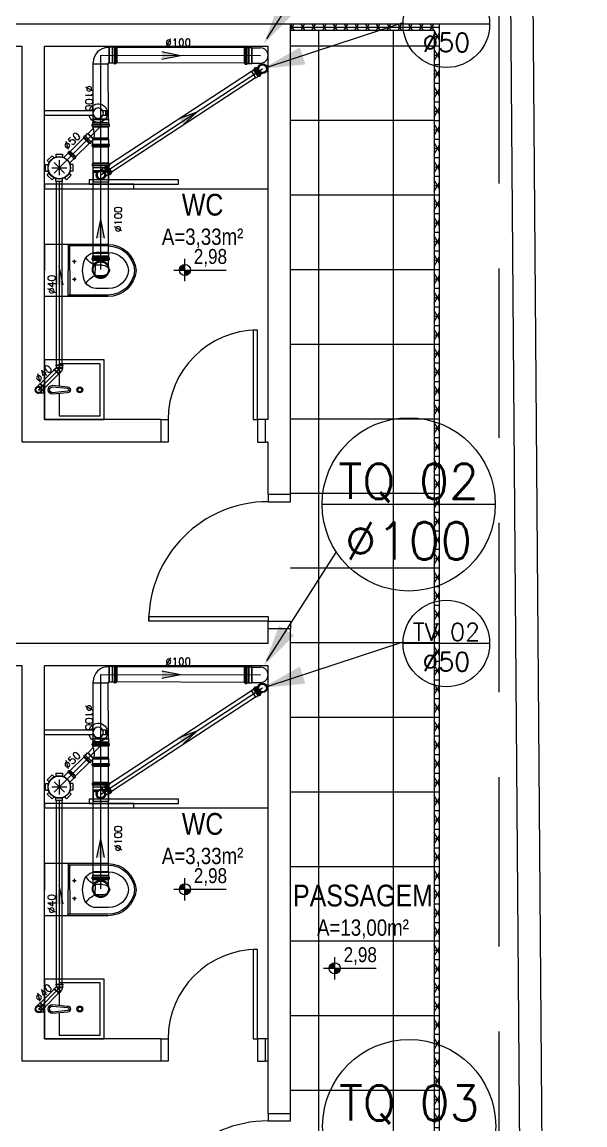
# Model space of a CAD drawing. Header units: millimetres. Extents: x 4156 to 4603, y 996 to 1078.
# Drawn here: x 4266.45 to 4270.6, y 1062.01 to 1070.14 of the extents above; entities that cross this region are included whole.
import ezdxf
from ezdxf.enums import TextEntityAlignment as Align

# ---------------------------------------------------------------- set-up
doc = ezdxf.new("R2010")
doc.units = ezdxf.units.MM
doc.header["$LTSCALE"] = 20
doc.linetypes.add('HIDDEN', pattern=[0.375, 0.25, -0.125])
for name, color, linetype in [('-HIDRO', 8, 'Continuous'), ('A-PEN-C', 4, 'Continuous'), ('E-txt-g', 3, 'Continuous'), ('Esgoto', 5, 'Continuous'), ('MOB', 251, 'Continuous'), ('Texto-Tubos', 7, 'Continuous'), ('TigreCad', 3, 'Continuous'), ('Tinterno', 9, 'Continuous')]:
    doc.layers.add(name, color=color, linetype=linetype)
doc.layers.add('E-Lay-9', color=9, linetype='Continuous', lineweight=9)
doc.layers.add('E-Txt-W', color=7, linetype='Continuous', lineweight=20)
doc.styles.add('F2', font='ARIALN.TTF')
doc.styles.add('REG60', font='romans.shx', dxfattribs={"width": 0.8, "height": 0.15})
doc.styles.add('REG80', font='romans.shx', dxfattribs={"width": 0.8, "height": 0.2})
doc.styles.add('ROMANS', font='romans__.ttf', dxfattribs={"height": 0.1})
doc.styles.add('TCTUBOS-TXT', font='txt.shx')

# ---------------------------------------------------------------- blocks, each defined once
blk = doc.blocks.new('vaso-s')
at = {"layer": 'E-Lay-9', "color": 8}
for p, q in [((0, 0.17), (0, 0)), ((0.4256, 0.175), (0.005, 0.175)), ((0.16, 0.17), (0.16, 0.17)), ((0.16, 0.17), (0.16, 0)), ((0.4256, 0.165), (0.165, 0.165)), ((0.17, 0), (0.17, 0.16)), ((0.4306, 0.12), (0.3459, 0.12)), ((0.2134, 0.06), (0.1891, 0.06)), ((0.2013, 0.0479), (0.2013, 0.0722)), ((0.3406, 0.035), (0.3406, 0)), ((0.3906, 0.035), (0.3406, 0.035)), ((0, -0.17), (0, 0)), ((0.16, -0.17), (0.16, 0)), ((0.17, 0), (0.17, -0.1601)), ((0.2134, -0.06), (0.1891, -0.06)), ((0.2013, -0.0479), (0.2013, -0.0722)), ((0.3406, -0.035), (0.3406, 0)), ((0.3906, -0.035), (0.3406, -0.035)), ((0.4306, -0.12), (0.3459, -0.12)), ((0.4256, -0.175), (0.005, -0.175)), ((0.16, -0.17), (0.16, -0.17)), ((0.4256, -0.165), (0.165, -0.165))]:
    blk.add_line(p, q, dxfattribs=at)
for centre in [(0.2013, 0.06), (0.2013, -0.06)]:
    blk.add_circle(centre, 0.005, dxfattribs=at)
for centre, radius, start, end in [((0.005, 0.17), 0.005, 90, 180), ((0.155, 0.17), 0.005, 0, 90), ((0.165, 0.17), 0.00495, 180, 270), ((0.165, 0.16), 0.00495, 0, 90), ((0.4256, -0.015), 0.19, 4.52806, 90), ((0.4256, -0.015), 0.18, 4.78019, 90), ((0.3459, 0.0375), 0.0825, 90, 163.03545), ((0.3754, 0.1358), 0.1066, 206.93947, 250.96472), ((0.4306, -0.015), 0.135, 6.37937, 90), ((0.518, -0.015), 0.2624, 163.03545, 176.7233), ((0.3906, -0.015), 0.05, 17.4576, 90), ((0.518, 0.015), 0.2624, 183.2767, 196.96455), ((0.3459, -0.0375), 0.0825, 196.96455, 270), ((0.3754, -0.1358), 0.1066, 109.03528, 153.06053), ((0.3906, 0.015), 0.05, 270, 342.5424), ((0.4256, 0.015), 0.19, 270, 355.47194), ((0.4256, 0.015), 0.18, 270, 355.21981), ((0.4306, 0.015), 0.135, 270, 353.62063), ((0.005, -0.17), 0.005, 180, 270), ((0.155, -0.17), 0.005, 270, 0), ((0.165, -0.17), 0.00495, 90, 180), ((0.165, -0.1601), 0.00495, 270, 0)]:
    blk.add_arc(centre, radius, start, end, dxfattribs=at)
blk = doc.blocks.new('Chuveiro')
at = {"layer": 'E-Lay-9', "color": 8}
for p, q in [((-0.0311, 0.0156), (-0.3604, 0.0156)), ((0.0509, 0.0156), (0.0311, 0.0156)), ((0.0509, 0.0156), (0.0509, -0.0156)), ((-0.0311, -0.0156), (-0.3604, -0.0156)), ((0.0509, -0.0156), (0.0311, -0.0156))]:
    blk.add_line(p, q, dxfattribs=at)
blk.add_circle((0, 0), 0.0348, dxfattribs=at)
for centre, radius, start, end in [((0, 0), 0.0624, 194.4775, 165.5225), ((0.0093, 0), 0.0444, 339.42663, 20.57337)]:
    blk.add_arc(centre, radius, start, end, dxfattribs=at)
blk = doc.blocks.new('CUBA QUADRADA-flat-4-flat-1')
at = {"layer": 'MOB'}
blk.add_lwpolyline([(0, -0.2), (0.4, -0.2), (0.4, 0.2), (0, 0.2)], close=True, dxfattribs=at)
blk.add_lwpolyline([(0.1, -0.0255), (0.1, -0.175), (0.375, -0.175), (0.375, 0.175), (0.1, 0.175), (0.1, 0.0255)], dxfattribs=at)
for points in [[(0.155, -0.02), (0.055, -0.03, -1), (0.055, 0.03), (0.155, 0.02, -1)], [(0.155, -0.01), (0.055, -0.02, -1), (0.055, 0.02), (0.155, 0.01, -1)]]:
    blk.add_lwpolyline(points, format="xyb", close=True, dxfattribs=at)
for radius in [0.02, 0.0125]:
    blk.add_circle((0.2375, 0), radius, dxfattribs=at)
blk = doc.blocks.new('TXT-AMB75')
at = {"layer": 'E-txt-g', "style": 'REG80', "width": 0.8, "flags": 8}
blk.add_attdef('TXT', text='', height=0.2, dxfattribs=at).set_placement((0.005, 0.296), align=Align.CENTER)
at = {"layer": 'E-Txt-W', "style": 'REG60', "width": 0.8, "flags": 8}
blk.add_attdef('TXT', text='', height=0.15, dxfattribs=at).set_placement((0.005, 0.027), align=Align.CENTER)
blk = doc.blocks.new('NV')
at = {"color": 4, "linetype": 'ByBlock', "ltscale": 0.5}
for p, q in [((-1.414, -0.142), (-1.414, 0.107)), ((-1.539, -0.018), (-0.953, -0.018))]:
    blk.add_line(p, q, dxfattribs=at)
at = {"color": 4, "ltscale": 2.5}
blk.add_circle((-1.414, -0.018), 0.0622, dxfattribs=at)
at = {"color": 4}
for points in [[(-1.414, -0.018), (-1.458, 0.026), (-1.476, -0.018), (-1.472, 0.006)], [(-1.414, -0.018), (-1.414, 0.045), (-1.458, 0.026), (-1.438, 0.04)], [(-1.414, -0.018), (-1.352, -0.018), (-1.37, -0.062), (-1.357, -0.041)], [(-1.414, -0.018), (-1.37, -0.062), (-1.414, -0.08), (-1.39, -0.075)]]:
    blk.add_solid(points, dxfattribs=at)
at = {"layer": 'E-Txt-W', "color": 4, "ltscale": 2.5, "style": 'F2'}
blk.add_attdef('COTAPISO', (-1.306, 0.073), '', height=0.15, dxfattribs=at)
blk = doc.blocks.new('j9n40d')
at = {"layer": 'TigreCad'}
for p, q in [((0, 20.6), (9.8, 20.6)), ((9.8, 20.6), (17.8, 20.6)), ((19, 21.8), (17.8, 20.6)), ((34, 21.8), (19, 21.8)), ((19, -21.8), (19, 21.8)), ((35, 22.8), (34, 21.8)), ((35, 22.8), (35, -22.8)), ((39, 22.8), (35, 22.8)), ((39, 22.8), (39, -22.8)), ((0, -20.6), (9.8, -20.6)), ((9.8, -20.6), (17.8, -20.6)), ((19, -21.8), (17.8, -20.6)), ((34, -21.8), (19, -21.8)), ((35, -22.8), (34, -21.8)), ((39, -22.8), (35, -22.8))]:
    blk.add_line(p, q, dxfattribs=at)
for radius, start, end in [(22.8, 64.62318, 295.37682), (20.6, 90, 270)]:
    blk.add_arc((0, 0), radius, start, end, dxfattribs=at)
at = {"layer": 'Tinterno'}
for p, q in [((17.8, 20.6), (17.8, -20.6)), ((34, 21.8), (34, -21.8))]:
    blk.add_line(p, q, dxfattribs=at)
blk.add_arc((0, 0), 21.8, 70.90091, 289.09909, dxfattribs=at)
blk = doc.blocks.new('j4n40p')
at = {"layer": 'TigreCad'}
for p, q in [((-31.3, -0.5), (-20.7, 10.1)), ((7.5, -18.1), (-20.7, 10.1)), ((-20.7, 10.1), (-19, 10.1)), ((7.5, 21.8), (6.3, 20.6)), ((22.5, 21.8), (7.5, 21.8)), ((7.5, 21.8), (7.5, -18.1)), ((23.5, 22.8), (22.5, 21.8)), ((27.5, 22.8), (23.5, 22.8)), ((23.5, 22.8), (23.5, -22.8)), ((27.5, -22.8), (27.5, 22.8)), ((-35.6, -3.3), (-32.7, -0.5)), ((-3.3, -35.6), (-35.6, -3.3)), ((-0.5, -32.7), (-32.7, -0.5)), ((-32.7, -0.5), (-31.3, -0.5)), ((-3.3, -35.6), (-0.5, -32.7)), ((-0.5, -31.3), (9, -21.8)), ((-0.5, -32.7), (-0.5, -31.3)), ((7.5, -18.1), (9, -21.8)), ((22.5, -21.8), (9, -21.8)), ((23.5, -22.8), (22.5, -21.8)), ((27.5, -22.8), (23.5, -22.8))]:
    blk.add_line(p, q, dxfattribs=at)
blk.add_arc((15.4, -37.1), 58.4, 98.93273, 126.06727, dxfattribs=at)
at = {"layer": 'Tinterno'}
for p, q in [((-19, 10.1), (6.3, -15.2)), ((6.3, -15.2), (6.3, 20.6)), ((22.5, 21.8), (22.5, -21.8)), ((-0.5, -31.3), (-31.3, -0.5)), ((6.3, -15.2), (7.5, -18.1))]:
    blk.add_line(p, q, dxfattribs=at)
blk = doc.blocks.new('27150012p')
at = {"layer": 'TigreCad'}
for p, q in [((-80.6, 48.8), (-48.8, 80.6)), ((-48.8, 80.6), (-35.1, 66.9)), ((-22.5, 91.5), (-22.5, 72.1)), ((-22.5, 91.5), (22.5, 91.5)), ((22.5, 91.5), (22.5, 72.1)), ((48.8, 80.6), (35.1, 66.9)), ((48.8, 80.6), (80.6, 48.8)), ((-91.5, -22.5), (-91.5, 22.5)), ((-91.5, 22.5), (-72.1, 22.5)), ((-80.6, 48.8), (-66.9, 35.1)), ((80.6, 48.8), (66.9, 35.1)), ((111.4, 27.4), (70.4, 27.4)), ((112.7, 30.9), (112.4, 28.3)), ((122.4, 31.8), (113.7, 31.8)), ((113.7, 30.8), (113.7, -30.8)), ((122.4, 30.8), (122.4, -30.8)), ((123.4, 31.1), (124.2, 28.1)), ((129.5, 27.4), (125.1, 27.4)), ((129.5, 27.4), (129.5, -27.4)), ((-91.5, -22.5), (-72.1, -22.5)), ((-80.6, -48.8), (-66.9, -35.1)), ((-48.8, -80.6), (-80.6, -48.8)), ((-48.8, -80.6), (-35.1, -66.9)), ((-22.5, -91.5), (-22.5, -72.1)), ((22.5, -91.5), (22.5, -72.1)), ((48.8, -80.6), (35.1, -66.9)), ((80.6, -48.8), (48.8, -80.6)), ((80.6, -48.8), (66.9, -35.1)), ((111.4, -27.4), (70.4, -27.4)), ((112.7, -30.9), (112.4, -28.3)), ((122.4, -31.8), (113.7, -31.8)), ((123.4, -31.1), (124.2, -28.1)), ((129.5, -27.4), (125.1, -27.4)), ((22.5, -91.5), (-22.5, -91.5))]:
    blk.add_line(p, q, dxfattribs=at)
blk.add_circle((0, 0), 75.5, dxfattribs=at)
for centre, start, end in [((111.4, 28.4), 270, 355), ((113.7, 30.8), 90, 175), ((122.4, 30.8), 15, 90), ((125.1, 28.4), 195, 270), ((111.4, -28.4), 5, 90), ((113.7, -30.8), 185, 270), ((122.4, -30.8), 270, 345), ((125.1, -28.4), 90, 165)]:
    blk.add_arc(centre, 1, start, end, dxfattribs=at)
at = {"layer": 'Tinterno'}
for p, q in [((112.4, 27.4), (112.4, -27.4)), ((124.4, 27.4), (124.4, -27.4))]:
    blk.add_line(p, q, dxfattribs=at)
blk.add_circle((0, 0), 73.5, dxfattribs=at)
blk = doc.blocks.new('j9n40s')
at = {"layer": 'TigreCad'}
for p, q in [((9.8, 20.6), (17.8, 20.6)), ((19, 21.8), (17.8, 20.6)), ((17.8, 20.6), (17.8, 14.3)), ((19, 12.6), (19, 21.8)), ((34, 21.8), (19, 21.8)), ((35, 22.8), (34, 21.8)), ((39, 22.8), (35, 22.8)), ((35, 22.8), (35, -22.8)), ((39, 22.8), (39, -22.8)), ((9.8, -20.6), (17.8, -20.6)), ((17.8, -20.6), (17.8, -14.3)), ((19, -21.8), (17.8, -20.6)), ((19, -12.6), (19, -21.8)), ((34, -21.8), (19, -21.8)), ((35, -22.8), (34, -21.8)), ((39, -22.8), (35, -22.8))]:
    blk.add_line(p, q, dxfattribs=at)
for radius in [22.8, 20]:
    blk.add_circle((0, 0), radius, dxfattribs=at)
at = {"layer": 'Tinterno'}
blk.add_line((34, 21.8), (34, -21.8), dxfattribs=at)
blk.add_circle((0, 0), 18.8, dxfattribs=at)
blk = doc.blocks.new('26277469p')
at = {"layer": 'TigreCad'}
for p, q in [((78, 50.8), (6, 50.8)), ((78, 50.8), (78.1, 52.3)), ((78, -46.9), (78, 50.8)), ((78.1, -46.9), (78.1, 52.3)), ((81.1, 52.3), (78.1, 52.3)), ((81.1, -47.9), (81.1, 52.3)), ((81.2, 50.8), (81.1, 52.3)), ((81.2, -48), (81.2, 50.8)), ((87.4, 50.8), (81.2, 50.8)), ((89.8, 53.2), (87.4, 50.8)), ((89.8, -51.8), (89.8, 53.2)), ((121.7, 53.2), (89.8, 53.2)), ((122.9, 56.7), (122.7, 54.2)), ((133.3, 57.6), (123.9, 57.6)), ((123.9, 56.6), (123.9, -56.7)), ((133.3, 56.6), (133.3, -56.7)), ((134.3, 56.9), (135.1, 54)), ((140.5, 53.2), (136.1, 53.2)), ((140.5, 53.2), (140.5, -53.3)), ((14.9, -50.8), (6, -50.8)), ((49.6, -85.4), (14.9, -50.8)), ((49.6, -88.3), (87.3, -50.5)), ((106.9, -63.4), (63.4, -106.9)), ((113.6, -70.1), (70.1, -113.6)), ((103.4, -64.8), (93.6, -55)), ((121.7, -53.3), (94.3, -53.3)), ((106.8, -63.1), (104.8, -64.8)), ((114.4, -69.4), (108.2, -63.2)), ((114.5, -70.6), (113, -73.3)), ((122.9, -56.7), (122.7, -54.2)), ((133.3, -57.7), (123.9, -57.7)), ((134.3, -56.9), (135.1, -54)), ((140.5, -53.3), (136.1, -53.3)), ((49.6, -88.3), (49.6, -85.4)), ((64.8, -103.4), (49.6, -88.3)), ((63.1, -106.8), (64.8, -104.8)), ((69.4, -114.4), (63.2, -108.2)), ((70.6, -114.5), (73.3, -113)), ((77.5, -116.2), (74.5, -113.1)), ((116.2, -77.5), (77.5, -116.2)), ((116.2, -77.5), (113.1, -74.5))]:
    blk.add_line(p, q, dxfattribs=at)
blk.add_lwpolyline([(15.8, -51.2, -0.013476), (38.9, -47.1, -0.106485), (67.2, -44.2, -0.09207), (93.5, -53.8, -0.112954)], format="xyb", dxfattribs=at)
for centre, start, end in [((121.7, 54.2), 270, 355), ((123.9, 56.6), 90, 175), ((133.3, 56.6), 15, 90), ((136.1, 54.2), 195, 270), ((14.9, -51.8), 34.26819, 90), ((94.3, -54.3), 90, 225), ((104.1, -64.1), 225, 310), ((107.4, -63.9), 45, 130), ((113.8, -73.8), 150, 225), ((113.6, -70.1), 330, 45), ((121.7, -54.3), 5, 90), ((123.9, -56.7), 185, 270), ((133.3, -56.7), 270, 345), ((136.1, -54.3), 90, 165), ((63.9, -107.4), 140, 225), ((64.1, -104.1), 320, 45), ((70.1, -113.6), 225, 300), ((73.8, -113.8), 45, 120)]:
    blk.add_arc(centre, 1, start, end, dxfattribs=at)
at = {"layer": 'Tinterno'}
for p, q in [((6, 50.8), (6, -50.8)), ((87.4, -50.6), (87.4, 50.8)), ((122.6, 53.2), (122.6, -53.3)), ((135.3, 53.2), (135.3, -53.3)), ((85.3, -49.6), (49.6, -85.4)), ((104.1, -65.4), (65.4, -104.1)), ((112.6, -73.9), (73.9, -112.6))]:
    blk.add_line(p, q, dxfattribs=at)
blk = doc.blocks.new('trn1050s')
at = {"layer": 'TigreCad'}
for p, q in [((-80.4, -53.3), (-80.4, 53.3)), ((-80.4, 53.3), (-76, 53.3)), ((-74.2, 56.9), (-75, 54)), ((-73.2, 57.7), (-63.8, 57.7)), ((-73.2, -56.6), (-73.2, 56.7)), ((-63.8, -56.6), (-63.8, 56.7)), ((-62.8, 56.7), (-62.6, 54.2)), ((-61.6, 53.3), (-49.5, 53.3)), ((-49.5, -53.3), (-49.5, 53.3)), ((-49.5, 53.3), (-49.2, 53)), ((-49.2, 53), (-29.5, 53)), ((-29.5, 53), (-29.5, 11.9)), ((-29.5, 53), (-27.3, 50.8)), ((-27.3, 50.8), (-21.1, 50.8)), ((-21.1, 50.8), (-21, 52.3)), ((-21, 52.3), (-21, 23.9)), ((-21, 52.3), (-18, 52.3)), ((-18, 52.3), (-18, 26.2)), ((-17.9, 50.8), (-18, 52.3)), ((-17.9, 50.8), (47.6, 50.8)), ((-80.4, -53.3), (-76, -53.3)), ((-74.2, -56.9), (-75, -54)), ((-73.2, -57.6), (-63.8, -57.6)), ((-62.8, -56.7), (-62.6, -54.2)), ((-61.6, -53.3), (-49.5, -53.3)), ((-49.5, -53.3), (-49.2, -53)), ((-49.2, -53), (-29.5, -53)), ((-29.5, -53), (-29.5, -11.9)), ((-29.5, -53), (-27.3, -50.8)), ((-27.3, -50.8), (-21.1, -50.8)), ((-21.1, -50.8), (-21, -52.3)), ((-21, -52.3), (-21, -23.9)), ((-21, -52.3), (-18, -52.3)), ((-18, -52.3), (-18, -26.2)), ((-17.9, -50.8), (-18, -52.3)), ((-17.9, -50.8), (47.6, -50.8))]:
    blk.add_line(p, q, dxfattribs=at)
for radius in [31.8, 25.6]:
    blk.add_circle((0, 0), radius, dxfattribs=at)
for centre, start, end in [((-76, 54.2), 270, 345), ((-73.2, 56.7), 90, 165), ((-63.8, 56.7), 5, 90), ((-61.6, 54.2), 185, 270), ((-76, -54.2), 15, 90), ((-73.2, -56.6), 195, 270), ((-63.8, -56.6), 270, 355), ((-61.6, -54.2), 90, 175)]:
    blk.add_arc(centre, 1, start, end, dxfattribs=at)
at = {"layer": 'Tinterno'}
for p, q in [((-75.2, -53.3), (-75.2, 53.3)), ((-62.5, -53.3), (-62.5, 53.3)), ((-49.2, -53), (-49.2, 53)), ((-27.3, 50.8), (-27.3, 16.3)), ((-21.1, 50.8), (-21.1, 23.8)), ((-17.9, 50.8), (-17.9, 26.3)), ((47.6, -50.8), (47.6, 50.8)), ((-27.3, -50.8), (-27.3, -16.3)), ((-21.1, -50.8), (-21.1, -23.8)), ((-17.9, -50.8), (-17.9, -26.3))]:
    blk.add_line(p, q, dxfattribs=at)
blk.add_circle((0, 0), 27.3, dxfattribs=at)
blk = doc.blocks.new('j9n50s')
at = {"layer": 'TigreCad'}
for p, q in [((19.2, 25.4), (30.3, 25.4)), ((19.2, -25.4), (30.3, -25.4))]:
    blk.add_line(p, q, dxfattribs=at)
for radius in [31.8, 27.4]:
    blk.add_circle((0, 0), radius, dxfattribs=at)
at = {"layer": 'Tinterno'}
for p, q in [((30.3, 25.4), (30.3, 9.7)), ((30.3, -9.7), (30.3, -25.4))]:
    blk.add_line(p, q, dxfattribs=at)
blk.add_circle((0, 0), 25.6, dxfattribs=at)
blk = doc.blocks.new('j9n50d')
at = {"layer": 'TigreCad'}
for p, q in [((28.5, 25.4), (0, 25.4)), ((30.3, 27.2), (28.5, 25.4)), ((30.3, -27.1), (30.3, 27.2)), ((47.1, 27.2), (30.3, 27.2)), ((47.3, 27.4), (47.1, 27.2)), ((47.1, -27.1), (47.1, 27.2)), ((51.9, 27.4), (47.3, 27.4)), ((53.2, 30.9), (52.9, 28.3)), ((53.4, 30.8), (53.4, -30.8)), ((62.9, 31.8), (54.2, 31.8)), ((62.9, 30.8), (62.9, -30.8)), ((63.9, 31.1), (64.7, 28.1)), ((70, 27.4), (65.6, 27.4)), ((70, 27.4), (70, -27.4)), ((28.5, -25.3), (0, -25.3)), ((30.3, -27.1), (28.5, -25.3)), ((47.1, -27.1), (30.3, -27.1)), ((47.3, -27.4), (47.1, -27.1)), ((51.9, -27.4), (47.3, -27.4)), ((53.2, -30.9), (52.9, -28.3)), ((62.9, -31.8), (54.2, -31.8)), ((63.9, -31.1), (64.7, -28.1)), ((70, -27.4), (65.6, -27.4))]:
    blk.add_line(p, q, dxfattribs=at)
for centre, radius, start, end in [((0, 0), 25.4, 90, 270), ((51.9, 28.4), 1, 270, 355), ((54.2, 30.8), 1, 90, 175), ((62.9, 30.8), 1, 15, 90), ((65.6, 28.4), 1, 195, 270), ((51.9, -28.4), 1, 5, 90), ((54.2, -30.8), 1, 185, 270), ((62.9, -30.8), 1, 270, 345), ((65.6, -28.4), 1, 90, 165)]:
    blk.add_arc(centre, radius, start, end, dxfattribs=at)
at = {"layer": 'Tinterno'}
for p, q in [((28.5, -25.3), (28.5, 25.4)), ((47.3, -27.4), (47.3, 27.4)), ((52.9, 27.4), (52.9, -27.4)), ((64.9, 27.4), (64.9, -27.4))]:
    blk.add_line(p, q, dxfattribs=at)
blk = doc.blocks.new('11030602p')
at = {"layer": 'TigreCad'}
for p, q in [((0, 27.3), (4.4, 27.3)), ((0, -27.3), (0, 27.3)), ((6.1, 31.1), (5.3, 28.1)), ((7.1, 31.8), (15.8, 31.8)), ((7.1, -30.8), (7.1, 30.8)), ((15.8, -30.8), (15.8, 30.8)), ((16.8, 30.9), (17.1, 28.3)), ((18.1, 27.3), (22.7, 27.3)), ((22.7, 27.3), (23, 27.1)), ((39.7, 27.1), (23, 27.1)), ((39.7, 27.1), (41.5, 25.3)), ((41.5, -25.4), (41.5, 25.3)), ((0, -27.3), (4.4, -27.3)), ((6.1, -31.1), (5.3, -28.1)), ((7.1, -31.8), (15.8, -31.8)), ((16.8, -30.9), (17.1, -28.3)), ((18.1, -27.3), (22.7, -27.3)), ((22.7, -27.3), (23, -27.1)), ((39.7, -27.1), (23, -27.1)), ((39.7, -27.1), (41.5, -25.4))]:
    blk.add_line(p, q, dxfattribs=at)
for centre, start, end in [((4.4, 28.4), 270, 345), ((7.1, 30.8), 90, 165), ((15.8, 30.8), 5, 90), ((18.1, 28.4), 185, 270), ((4.4, -28.3), 15, 90), ((7.1, -30.8), 195, 270), ((15.8, -30.8), 270, 355), ((18.1, -28.3), 90, 175)]:
    blk.add_arc(centre, 1, start, end, dxfattribs=at)
at = {"layer": 'Tinterno'}
for p, q in [((5.1, -27.3), (5.1, 27.3)), ((17.1, -27.3), (17.1, 27.3)), ((22.7, 27.3), (22.7, -27.3)), ((23, -27.1), (23, 27.1)), ((39.7, 27.1), (39.7, -27.1))]:
    blk.add_line(p, q, dxfattribs=at)
blk = doc.blocks.new('j9n100s')
at = {"layer": 'TigreCad'}
for p, q in [((27.3, 50.8), (60, 50.8)), ((27.3, -50.8), (60, -50.8))]:
    blk.add_line(p, q, dxfattribs=at)
blk.add_circle((0, 0), 53.2, dxfattribs=at)
for start, end in [(61.78498, 298.21502), (298.21502, 61.78498)]:
    blk.add_arc((0, 0), 57.7, start, end, dxfattribs=at)
at = {"layer": 'Tinterno'}
blk.add_line((60, -50.8), (60, 50.8), dxfattribs=at)
blk.add_circle((0, 0), 51, dxfattribs=at)
blk = doc.blocks.new('11031030p')
at = {"layer": 'TigreCad'}
for p, q in [((0, -53.3), (0, 53.2)), ((0, 53.2), (4.4, 53.2)), ((6.2, 56.9), (5.4, 54)), ((7.2, 57.6), (16.6, 57.6)), ((7.2, -56.7), (7.2, 56.6)), ((16.6, -56.7), (16.6, 56.6)), ((17.6, 56.7), (17.8, 54.2)), ((18.8, 53.2), (30.9, 53.2)), ((30.9, 53.2), (31.2, 53)), ((50.9, 53), (31.2, 53)), ((50.9, 53), (53.1, 50.8)), ((53.1, -50.8), (53.1, 50.8)), ((0, -53.3), (4.4, -53.3)), ((6.2, -56.9), (5.4, -54)), ((7.2, -57.7), (16.6, -57.7)), ((17.6, -56.7), (17.8, -54.2)), ((18.8, -53.3), (30.9, -53.3)), ((30.9, -53.3), (31.2, -53)), ((31.2, -53), (50.9, -53)), ((50.9, -53), (53.1, -50.8))]:
    blk.add_line(p, q, dxfattribs=at)
for centre, start, end in [((4.4, 54.2), 270, 345), ((7.2, 56.6), 90, 165), ((16.6, 56.6), 5, 90), ((18.8, 54.2), 185, 270), ((4.4, -54.2), 15, 90), ((7.2, -56.7), 195, 270), ((16.6, -56.7), 270, 355), ((18.8, -54.2), 90, 175)]:
    blk.add_arc(centre, 1, start, end, dxfattribs=at)
at = {"layer": 'Tinterno'}
for p, q in [((5.2, -53.3), (5.2, 53.2)), ((17.9, -53.3), (17.9, 53.2)), ((30.9, 53.2), (30.9, -53.3)), ((31.2, 53), (31.2, -53)), ((50.9, 53), (50.9, -53))]:
    blk.add_line(p, q, dxfattribs=at)
blk = doc.blocks.new('j9n100p')
at = {"layer": 'TigreCad'}
for p, q in [((54.9, 50.8), (48.6, 50.8)), ((57.1, 53), (54.9, 50.8)), ((76.8, 53), (57.1, 53)), ((57.1, 53), (57.1, -53)), ((77.1, 53.2), (76.8, 53)), ((89.2, 53.2), (77.1, 53.2)), ((77.1, 53.2), (77.1, -53.3)), ((90.4, 56.7), (90.2, 54.2)), ((100.8, 57.6), (91.4, 57.6)), ((91.4, 56.6), (91.4, -56.6)), ((100.8, 56.6), (100.8, -56.6)), ((101.8, 56.9), (102.6, 54)), ((108, 53.2), (103.6, 53.2)), ((108, 53.2), (108, -53.3)), ((-50.8, -60), (-50.8, -48.6)), ((50.8, -60), (50.8, -51.8)), ((54.9, -50.8), (51.8, -50.8)), ((57.1, -53), (54.9, -50.8)), ((76.8, -53), (57.1, -53)), ((77.1, -53.3), (76.8, -53)), ((89.2, -53.3), (77.1, -53.3)), ((90.4, -56.7), (90.2, -54.2)), ((100.8, -57.6), (91.4, -57.6)), ((101.8, -56.9), (102.6, -54)), ((108, -53.3), (103.6, -53.3))]:
    blk.add_line(p, q, dxfattribs=at)
for centre, radius, start, end in [((48.6, -48.6), 99.4, 90, 180), ((89.2, 54.2), 1, 270, 355), ((91.4, 56.6), 1, 90, 175), ((100.8, 56.6), 1, 15, 90), ((103.6, 54.2), 1, 195, 270), ((51.8, -51.8), 1, 90, 180), ((89.2, -54.2), 1, 5, 90), ((91.4, -56.6), 1, 185, 270), ((100.8, -56.6), 1, 270, 345), ((103.6, -54.2), 1, 90, 165)]:
    blk.add_arc(centre, radius, start, end, dxfattribs=at)
at = {"layer": 'Tinterno'}
for p, q in [((54.9, 50.8), (54.9, -50.8)), ((76.8, 53), (76.8, -53)), ((90.1, 53.2), (90.1, -53.3)), ((102.8, 53.2), (102.8, -53.3)), ((50.8, -60), (-50.8, -60))]:
    blk.add_line(p, q, dxfattribs=at)
blk = doc.blocks.new('j9n100d')
at = {"layer": 'TigreCad'}
for p, q in [((54.9, 50.8), (0, 50.8)), ((57.1, 53), (54.9, 50.8)), ((57.1, 53), (57.1, -53)), ((76.8, 53), (57.1, 53)), ((77.1, 53.2), (76.8, 53)), ((89.2, 53.2), (77.1, 53.2)), ((77.1, 53.2), (77.1, -53.3)), ((90.4, 56.7), (90.2, 54.2)), ((100.8, 57.7), (91.4, 57.7)), ((91.4, 56.7), (91.4, -56.6)), ((100.8, 56.7), (100.8, -56.6)), ((101.8, 56.9), (102.6, 54)), ((108, 53.2), (103.6, 53.2)), ((108, 53.2), (108, -53.3)), ((54.9, -50.8), (0, -50.8)), ((57.1, -53), (54.9, -50.8)), ((76.8, -53), (57.1, -53)), ((77.1, -53.3), (76.8, -53)), ((89.2, -53.3), (77.1, -53.3)), ((90.4, -56.7), (90.2, -54.2)), ((100.8, -57.6), (91.4, -57.6)), ((101.8, -56.9), (102.6, -54)), ((108, -53.3), (103.6, -53.3))]:
    blk.add_line(p, q, dxfattribs=at)
for centre, radius, start, end in [((0, 0), 50.8, 90, 270), ((89.2, 54.2), 1, 270, 355), ((91.4, 56.7), 1, 90, 175), ((100.8, 56.7), 1, 15, 90), ((103.6, 54.2), 1, 195, 270), ((89.2, -54.2), 1, 5, 90), ((91.4, -56.6), 1, 185, 270), ((100.8, -56.6), 1, 270, 345), ((103.6, -54.2), 1, 90, 165)]:
    blk.add_arc(centre, radius, start, end, dxfattribs=at)
at = {"layer": 'Tinterno'}
for p, q in [((54.9, 50.8), (54.9, -50.8)), ((76.8, 53), (76.8, -53)), ((90.1, 53.2), (90.1, -53.3)), ((102.8, 53.2), (102.8, -53.3))]:
    blk.add_line(p, q, dxfattribs=at)

msp = doc.modelspace()

# ---------------------------------------------------------------- hatches: boundary and pattern name
at = {"layer": '-HIDRO'}
h = msp.add_hatch(dxfattribs=at)
h.set_pattern_fill('NET3', color=256, scale=0.55, style=0)
h.set_pattern_definition([(0, (1767.23598, 700.36133), (0, 0.06875), []), (60, (1767.23598, 700.36133), (-0.0595392465, 0.034375), []), (120, (1767.23598, 700.36133), (-0.0595392465, -0.034375), [])])
h.paths.add_polyline_path([(4264.1372, 1055.1599), (4269.5272, 1055.1599), (4269.5272, 1070.1199), (4268.4272, 1070.1199), (4268.4272, 1070.0759), (4269.4872, 1070.0759), (4269.4872, 1055.2008), (4264.1372, 1055.2008)])
h = msp.add_hatch(dxfattribs=at)
h.set_pattern_fill('ANSI37,_O', color=256, scale=4.4, angle=45)
h.set_pattern_definition([(90, (1767.236, 700.36133), (-0.55, 2e-16), []), (180, (1767.236, 700.36133), (-2e-16, -0.55), [])])
h.paths.add_polyline_path([(4268.4272, 1055.2008), (4269.4872, 1055.2008), (4269.4872, 1070.0759), (4268.4272, 1070.0759)])
at = {"layer": 'Esgoto'}
h = msp.add_hatch(color=256, dxfattribs=at)
h.paths.add_polyline_path([(4267.6169, 1069.8906), (4267.4794, 1069.8907), (4267.4794, 1069.8628)])
h.paths.add_polyline_path([(4267.6169, 1069.8906), (4267.4794, 1069.9186), (4267.4794, 1069.8907)])
h = msp.add_hatch(color=256, dxfattribs=at)
h.paths.add_polyline_path([(4267.7382, 1069.4752), (4267.6218, 1069.402), (4267.6366, 1069.3784)])
h.paths.add_polyline_path([(4267.7382, 1069.4752), (4267.6069, 1069.4256), (4267.6218, 1069.402)])
h = msp.add_hatch(color=256, dxfattribs=at)
h.paths.add_polyline_path([(4267.0279, 1068.6806), (4267.0278, 1068.543), (4267.0557, 1068.543)])
h.paths.add_polyline_path([(4267.0279, 1068.6806), (4266.9999, 1068.5431), (4267.0278, 1068.543)])
h = msp.add_hatch(color=256, dxfattribs=at)
h.paths.add_polyline_path([(4266.722, 1068.3375), (4266.7219, 1068.2), (4266.7498, 1068.2)])
h.paths.add_polyline_path([(4266.722, 1068.3375), (4266.694, 1068.2), (4266.7219, 1068.2)])
h = msp.add_hatch(color=256, dxfattribs=at)
h.paths.add_polyline_path([(4267.6169, 1065.3256), (4267.4794, 1065.3257), (4267.4794, 1065.2978)])
h.paths.add_polyline_path([(4267.6169, 1065.3256), (4267.4794, 1065.3536), (4267.4794, 1065.3257)])
h = msp.add_hatch(color=256, dxfattribs=at)
h.paths.add_polyline_path([(4267.7382, 1064.9102), (4267.6218, 1064.837), (4267.6366, 1064.8134)])
h.paths.add_polyline_path([(4267.7382, 1064.9102), (4267.6069, 1064.8606), (4267.6218, 1064.837)])
h = msp.add_hatch(color=256, dxfattribs=at)
h.paths.add_polyline_path([(4267.0279, 1064.1156), (4267.0278, 1063.978), (4267.0557, 1063.978)])
h.paths.add_polyline_path([(4267.0279, 1064.1156), (4266.9999, 1063.9781), (4267.0278, 1063.978)])
h = msp.add_hatch(color=256, dxfattribs=at)
h.paths.add_polyline_path([(4266.722, 1063.7725), (4266.7219, 1063.635), (4266.7498, 1063.635)])
h.paths.add_polyline_path([(4266.722, 1063.7725), (4266.694, 1063.635), (4266.7219, 1063.635)])

# ---------------------------------------------------------------- linework, layer by layer
at = {"layer": '-HIDRO'}
for p, q in [((4270.7303, 1005.0257), (4270.2063, 1071.8537)), ((4270.564, 1005.1907), (4270.0426, 1071.6911)), ((4266.6122, 1068.9071), (4268.2622, 1068.9071)), ((4268.2622, 1067.2049), (4268.2402, 1067.2049)), ((4268.2622, 1067.0399), (4268.2402, 1067.0399)), ((4268.2622, 1066.6549), (4268.4272, 1066.6549)), ((4268.2622, 1065.6649), (4268.4272, 1065.6649)), ((4266.6122, 1064.3421), (4268.2622, 1064.3421)), ((4268.2622, 1062.6399), (4268.2402, 1062.6399)), ((4268.2402, 1062.6399), (4268.2402, 1062.4749)), ((4268.2622, 1062.4749), (4268.2402, 1062.4749)), ((4268.2622, 1062.0899), (4268.4272, 1062.0899))]:
    msp.add_line(p, q, dxfattribs=at)
at = {"layer": '-HIDRO', "linetype": 'HIDDEN', "ltscale": 0.25}
msp.add_line((4269.9672, 1055.8199), (4269.9672, 1070.5599), dxfattribs=at)
at = {"layer": '-HIDRO', "linetype": 'Continuous'}
for p, q in [((4268.4272, 1070.1199), (4265.1272, 1070.1199)), ((4268.4272, 1066.6549), (4268.4272, 1070.1199)), ((4266.4472, 1069.9549), (4265.1272, 1069.9549)), ((4266.4472, 1067.0399), (4266.4472, 1069.9549)), ((4268.2622, 1069.9549), (4266.6122, 1069.9549)), ((4266.6122, 1067.2049), (4266.6122, 1069.9549)), ((4268.2622, 1067.2049), (4268.2622, 1069.9549)), ((4266.6122, 1068.9071), (4268.2622, 1068.9071)), ((4267.4702, 1067.2049), (4266.6122, 1067.2049)), ((4267.4702, 1067.2049), (4267.4702, 1067.0399)), ((4268.2402, 1067.2049), (4268.2402, 1067.0399)), ((4267.4702, 1067.0399), (4266.4472, 1067.0399)), ((4268.2622, 1066.6549), (4268.2622, 1067.0399)), ((4268.2622, 1065.5549), (4268.2622, 1065.6649)), ((4268.4272, 1062.0899), (4268.4272, 1065.6649)), ((4268.2622, 1065.5549), (4262.9272, 1065.5549)), ((4266.4472, 1065.3899), (4262.9272, 1065.3899)), ((4266.4472, 1062.4749), (4266.4472, 1065.3899)), ((4268.2622, 1065.3899), (4266.6122, 1065.3899)), ((4266.6122, 1062.6399), (4266.6122, 1065.3899)), ((4268.2622, 1062.0899), (4268.2622, 1065.3899)), ((4268.2622, 1062.6399), (4268.2622, 1065.3899)), ((4266.6122, 1064.3421), (4268.2622, 1064.3421)), ((4267.4702, 1062.6399), (4266.6122, 1062.6399)), ((4267.4702, 1062.6399), (4267.4702, 1062.4749)), ((4267.4702, 1062.4749), (4266.4472, 1062.4749))]:
    msp.add_line(p, q, dxfattribs=at)
at = {"layer": '-HIDRO'}
for points in [[(4264.1372, 1055.1599), (4269.5272, 1055.1599), (4269.5272, 1070.1199), (4268.4272, 1070.1199), (4268.4272, 1070.0759), (4269.4872, 1070.0759), (4269.4872, 1055.2008), (4264.1372, 1055.2008), (4264.1372, 1055.1599)], [(4267.4702, 1067.2049), (4267.5252, 1067.2049), (4267.5252, 1067.0399), (4267.4702, 1067.0399)], [(4268.2402, 1067.2049), (4268.1852, 1067.2049), (4268.1852, 1067.0399), (4268.2402, 1067.0399)], [(4268.2622, 1066.6549), (4268.2622, 1066.5999), (4268.4272, 1066.5999), (4268.4272, 1066.6549)], [(4268.2622, 1065.6649), (4268.2622, 1065.7199), (4268.4272, 1065.7199), (4268.4272, 1065.6649)], [(4267.4702, 1062.6399), (4267.5252, 1062.6399), (4267.5252, 1062.4749), (4267.4702, 1062.4749)], [(4268.2402, 1062.6399), (4268.1852, 1062.6399), (4268.1852, 1062.4749), (4268.2402, 1062.4749)], [(4268.2622, 1062.0899), (4268.2622, 1062.0349), (4268.4272, 1062.0349), (4268.4272, 1062.0899)]]:
    msp.add_lwpolyline(points, dxfattribs=at)
for points in [[(4266.9422, 1068.9401), (4267.6022, 1068.9401), (4267.6022, 1068.9731), (4266.9422, 1068.9731)], [(4266.6122, 1068.9071), (4267.2722, 1068.9071), (4267.2722, 1068.9401), (4266.6122, 1068.9401)], [(4268.1852, 1067.2049), (4268.1852, 1067.8649), (4268.1522, 1067.8649), (4268.1522, 1067.2049)], [(4268.2622, 1065.7199), (4267.3822, 1065.7199), (4267.3822, 1065.7529), (4268.2622, 1065.7529)], [(4266.9422, 1064.3751), (4267.6022, 1064.3751), (4267.6022, 1064.4081), (4266.9422, 1064.4081)], [(4266.6122, 1064.3421), (4267.2722, 1064.3421), (4267.2722, 1064.3751), (4266.6122, 1064.3751)], [(4268.1852, 1062.6399), (4268.1852, 1063.2999), (4268.1522, 1063.2999), (4268.1522, 1062.6399)]]:
    msp.add_lwpolyline(points, close=True, dxfattribs=at)
for centre, radius in [((4268.1852, 1067.2049), 0.66), ((4268.2622, 1065.7199), 0.88), ((4268.1852, 1062.6399), 0.66), ((4268.2622, 1061.1549), 0.88)]:
    msp.add_arc(centre, radius, 90, 180, dxfattribs=at)
at = {"layer": 'A-PEN-C'}
for p, q in [((4268.254, 1070.0135), (4268.7658, 1070.8166)), ((4268.2628, 1069.8055), (4269.2585, 1070.1318)), ((4269.8962, 1070.1199), (4269.2579, 1070.1199)), ((4269.9376, 1066.5798), (4268.6609, 1066.5798)), ((4268.254, 1065.426), (4268.7658, 1066.2292)), ((4268.2628, 1065.2405), (4269.2585, 1065.5668)), ((4269.8962, 1065.5549), (4269.2579, 1065.5549))]:
    msp.add_line(p, q, dxfattribs=at)
for centre, radius in [((4269.577, 1070.1199), 0.3192), ((4269.2992, 1066.5798), 0.6384), ((4269.577, 1065.5549), 0.3192), ((4269.303, 1061.9971), 0.6384)]:
    msp.add_circle(centre, radius, dxfattribs=at)
for points in [[(4268.2306, 1069.9774), (4268.4544, 1070.2017), (4268.3436, 1070.2734)], [(4268.2219, 1069.7924), (4268.5371, 1069.8239), (4268.4969, 1069.9497)], [(4268.2306, 1065.3899), (4268.4544, 1065.6142), (4268.3436, 1065.6859)], [(4268.2219, 1065.2274), (4268.5371, 1065.2589), (4268.4969, 1065.3847)]]:
    msp.add_solid(points, dxfattribs=at)
at = {"layer": 'Esgoto'}
for p, q in [((4267.0279, 1068.3113), (4267.0279, 1069.8921)), ((4267.0279, 1069.8921), (4268.206, 1069.8891)), ((4267.4794, 1069.9186), (4267.6169, 1069.8906)), ((4267.4794, 1069.8628), (4267.6169, 1069.8906)), ((4267.0279, 1069.0095), (4268.2219, 1069.7924)), ((4267.6069, 1069.4256), (4267.7382, 1069.4752)), ((4267.6366, 1069.3784), (4267.7382, 1069.4752)), ((4266.7609, 1069.1008), (4267.0282, 1069.3681)), ((4266.667, 1069.0619), (4266.777, 1069.0619)), ((4266.6831, 1069.1008), (4266.7609, 1069.023)), ((4266.6831, 1069.023), (4266.7609, 1069.1008)), ((4266.722, 1069.1169), (4266.722, 1069.0069)), ((4266.722, 1068.9613), (4266.722, 1067.5776)), ((4266.9999, 1068.5431), (4267.0279, 1068.6806)), ((4267.0557, 1068.543), (4267.0279, 1068.6806)), ((4266.7498, 1068.2), (4266.722, 1068.3375)), ((4266.5693, 1067.4249), (4266.722, 1067.5776)), ((4266.5693, 1067.4249), (4266.6122, 1067.4249)), ((4267.0279, 1063.7463), (4267.0279, 1065.3271)), ((4267.0279, 1065.3271), (4268.206, 1065.3241)), ((4267.4794, 1065.3536), (4267.6169, 1065.3256)), ((4267.4794, 1065.2978), (4267.6169, 1065.3256)), ((4267.0279, 1064.4445), (4268.2219, 1065.2274)), ((4267.6069, 1064.8606), (4267.7382, 1064.9102)), ((4267.6366, 1064.8134), (4267.7382, 1064.9102)), ((4266.7609, 1064.5358), (4267.0282, 1064.8031)), ((4266.667, 1064.4969), (4266.777, 1064.4969)), ((4266.6831, 1064.5358), (4266.7609, 1064.458)), ((4266.6831, 1064.458), (4266.7609, 1064.5358)), ((4266.722, 1064.5519), (4266.722, 1064.4419)), ((4266.722, 1064.3963), (4266.722, 1063.0126)), ((4266.9999, 1063.9781), (4267.0279, 1064.1156)), ((4267.0557, 1063.978), (4267.0279, 1064.1156)), ((4266.7498, 1063.635), (4266.722, 1063.7725)), ((4266.5693, 1062.8599), (4266.722, 1063.0126)), ((4266.5693, 1062.8599), (4266.6122, 1062.8599))]:
    msp.add_line(p, q, dxfattribs=at)
at = {"layer": 'TigreCad'}
for p, q in [((4268.0874, 1069.945), (4267.1469, 1069.9479)), ((4266.9723, 1069.4199), (4266.972, 1069.8261)), ((4268.1392, 1069.7715), (4267.077, 1069.075)), ((4267.0841, 1069.42), (4267.0837, 1069.8261)), ((4268.087, 1069.8332), (4267.1465, 1069.8362)), ((4268.1698, 1069.7249), (4267.1076, 1069.0284)), ((4266.803, 1069.1824), (4266.9019, 1069.2813)), ((4266.8425, 1069.1429), (4266.9414, 1069.2418)), ((4266.972, 1068.4357), (4266.972, 1069.2136)), ((4267.0838, 1068.4357), (4267.0838, 1069.2136)), ((4266.7002, 1067.6079), (4266.7002, 1068.9613)), ((4266.7442, 1067.6079), (4266.7442, 1068.9613)), ((4266.5841, 1067.4708), (4266.6851, 1067.5718)), ((4266.6152, 1067.4397), (4266.7162, 1067.5407)), ((4268.0874, 1065.38), (4267.1469, 1065.3829)), ((4266.9723, 1064.8549), (4266.972, 1065.2611)), ((4267.0841, 1064.855), (4267.0837, 1065.2611)), ((4268.087, 1065.2682), (4267.1465, 1065.2712)), ((4268.1392, 1065.2065), (4267.077, 1064.51)), ((4268.1698, 1065.1599), (4267.1076, 1064.4634)), ((4266.803, 1064.6174), (4266.9019, 1064.7163)), ((4266.8425, 1064.5779), (4266.9414, 1064.6768)), ((4266.972, 1063.8707), (4266.972, 1064.6486)), ((4267.0838, 1063.8707), (4267.0838, 1064.6486)), ((4266.7002, 1063.0429), (4266.7002, 1064.3963)), ((4266.7442, 1063.0429), (4266.7442, 1064.3963)), ((4266.5841, 1062.9058), (4266.6851, 1063.0068)), ((4266.6152, 1062.8747), (4266.7162, 1062.9757))]:
    msp.add_line(p, q, dxfattribs=at)

# ---------------------------------------------------------------- block references
at = {"layer": '-HIDRO', "xscale": -1.1, "yscale": 1.1, "zscale": 1.1, "rotation": 180}
for name, p in [('Chuveiro', (4267.0087, 1069.4642)), ('vaso-s', (4266.6122, 1068.3046)), ('Chuveiro', (4267.0087, 1064.8992)), ('vaso-s', (4266.6122, 1063.7396))]:
    msp.add_blockref(name, p, dxfattribs=at)
at = {"layer": '-HIDRO'}
ref = msp.add_blockref('TXT-AMB75', (4267.7747, 1068.4717), dxfattribs=dict(at, xscale=0.8019000000000002, yscale=0.8019000000000002, zscale=0.8019000000000002))
ref.add_attrib('TXT', 'WC', dxfattribs={"layer": 'E-txt-g', "color": 2, "height": 0.16038, "style": 'F2'}).set_placement((4267.779, 1068.7094), align=Align.CENTER)
ref.add_attrib('TXT', 'A=3,33m²', dxfattribs={"layer": 'E-Txt-W', "height": 0.12029, "style": 'F2'}).set_placement((4267.779, 1068.4934), align=Align.CENTER)
ref = msp.add_blockref('NV', (4268.582, 1068.3198), dxfattribs=dict(at, xscale=0.66, yscale=0.66, zscale=0.66))
ref.add_attrib('COTAPISO', '2,98', (4267.7142, 1068.3531), dxfattribs={"layer": 'E-Txt-W', "color": 4, "ltscale": 2.5, "height": 0.11, "style": 'F2'})
at = {"layer": '-HIDRO', "xscale": 1.1, "yscale": 1.1, "zscale": 1.1}
for p in [(4266.6122, 1067.4249), (4266.6122, 1062.8599)]:
    msp.add_blockref('CUBA QUADRADA-flat-4-flat-1', p, dxfattribs=at)
at = {"layer": '-HIDRO'}
ref = msp.add_blockref('TXT-AMB75', (4267.7747, 1063.9067), dxfattribs=dict(at, xscale=0.8019000000000002, yscale=0.8019000000000002, zscale=0.8019000000000002))
ref.add_attrib('TXT', 'WC', dxfattribs={"layer": 'E-txt-g', "color": 2, "height": 0.16038, "style": 'F2'}).set_placement((4267.779, 1064.1444), align=Align.CENTER)
ref.add_attrib('TXT', 'A=3,33m²', dxfattribs={"layer": 'E-Txt-W', "height": 0.12029, "style": 'F2'}).set_placement((4267.779, 1063.9284), align=Align.CENTER)
ref = msp.add_blockref('NV', (4268.582, 1063.7548), dxfattribs=dict(at, xscale=0.66, yscale=0.66, zscale=0.66))
ref.add_attrib('COTAPISO', '2,98', (4267.7142, 1063.7881), dxfattribs={"layer": 'E-Txt-W', "color": 4, "ltscale": 2.5, "height": 0.11, "style": 'F2'})
ref = msp.add_blockref('TXT-AMB75', (4268.9577, 1063.3785), dxfattribs=dict(at, xscale=0.8019000000000002, yscale=0.8019000000000002, zscale=0.8019000000000002))
ref.add_attrib('TXT', 'PASSAGEM', dxfattribs={"layer": 'E-txt-g', "color": 2, "height": 0.16038, "style": 'F2'}).set_placement((4268.9621, 1063.6162), align=Align.CENTER)
ref.add_attrib('TXT', 'A=13,00m²', dxfattribs={"layer": 'E-Txt-W', "height": 0.12029, "style": 'F2'}).set_placement((4268.9621, 1063.4002), align=Align.CENTER)
ref = msp.add_blockref('NV', (4269.6872, 1063.1721), dxfattribs=dict(at, xscale=0.66, yscale=0.66, zscale=0.66))
ref.add_attrib('COTAPISO', '2,98', (4268.8195, 1063.2055), dxfattribs={"layer": 'E-Txt-W', "color": 4, "ltscale": 2.5, "height": 0.11, "style": 'F2'})
at = {"layer": 'Esgoto', "xscale": 0.0011, "yscale": 0.0011, "zscale": 0.0011}
for name, p, rotation in [('11030602p', (4268.1927, 1069.7732), 213.2525144338321), ('11031030p', (4267.0282, 1069.3615), 90.04749522747792), ('11031030p', (4267.0279, 1068.3773), 90), ('11030602p', (4268.1927, 1065.2082), 213.2525144338321), ('11031030p', (4267.0282, 1064.7965), 90.04749522747791), ('11031030p', (4267.0279, 1063.8123), 90)]:
    msp.add_blockref(name, p, dxfattribs=dict(at, rotation=rotation))
at = {"layer": 'TigreCad', "xscale": 0.0011, "yscale": 0.0011, "zscale": 0.0011}
for name, p in [('j9n100p', (4267.0279, 1069.8921)), ('j9n40d', (4266.5693, 1067.4249)), ('j9n100p', (4267.0279, 1065.3271)), ('j9n40d', (4266.5693, 1062.8599))]:
    msp.add_blockref(name, p, dxfattribs=at)
at = {"layer": 'TigreCad', "yscale": 0.0011, "zscale": 0.0011}
for name, p, xscale, rotation in [('j9n100d', (4268.206, 1069.8891), 0.0011, 180), ('j9n50s', (4268.2219, 1069.7924), 0.0011, 213.5516426778923), ('26277469p', (4267.0282, 1069.3681), 0.0011, 270), ('27150012p', (4266.722, 1069.0619), 0.0011, 44.99999999990218), ('trn1050s', (4267.0279, 1069.0095), 0.0011, 270), ('j9n50d', (4267.0279, 1069.0095), 0.0011, 33.25251443381573), ('j9n100s', (4267.0279, 1068.3113), 0.0011, 90), ('j4n40p', (4266.722, 1067.5776), -0.0011, 270), ('j9n40s', (4266.5693, 1067.4249), 0.0011, 45.00000000000009), ('j9n100d', (4268.206, 1065.3241), 0.0011, 180), ('j9n50s', (4268.2219, 1065.2274), 0.0011, 213.5516426778923), ('26277469p', (4267.0282, 1064.8031), 0.0011, 270), ('27150012p', (4266.722, 1064.4969), 0.0011, 44.99999999990218), ('trn1050s', (4267.0279, 1064.4445), 0.0011, 270), ('j9n50d', (4267.0279, 1064.4445), 0.0011, 33.25251443381573), ('j9n100s', (4267.0279, 1063.7463), 0.0011, 90), ('j4n40p', (4266.722, 1063.0126), -0.0011, 270), ('j9n40s', (4266.5693, 1062.8599), 0.0011, 45.00000000000009)]:
    msp.add_blockref(name, p, dxfattribs=dict(at, xscale=xscale, rotation=rotation))

# ---------------------------------------------------------------- texts
at = {"layer": 'A-PEN-C', "style": 'ROMANS'}
for s, height, p in [('%%C50', 0.13714, (4269.5762, 1069.9168)), ('TQ 02', 0.2574, (4269.2992, 1066.6206)), ('%%C100', 0.27429, (4269.2976, 1066.1736)), ('TV 02', 0.1287, (4269.577, 1065.5753)), ('%%C50', 0.13714, (4269.5762, 1065.3518)), ('TQ 03', 0.2574, (4269.303, 1062.0379))]:
    msp.add_text(s, height=height, dxfattribs=at).set_placement(p, align=Align.CENTER)
at = {"layer": 'Texto-Tubos', "style": 'TCTUBOS-TXT'}
for s, rotation, p in [('%%C100', 359.81887, (4267.5988, 1069.9586)), ('%%C100', 270.0475, (4266.9149, 1069.573)), ('%%C50', 45, (4266.8345, 1069.2399)), ('%%C100', 90, (4267.1832, 1068.6827)), ('%%C40', 90, (4266.6932, 1068.2013)), ('%%C40', 45, (4266.6251, 1067.5254)), ('%%C100', 359.81887, (4267.5988, 1065.3936)), ('%%C100', 270.0475, (4266.9149, 1065.008)), ('%%C50', 45, (4266.8345, 1064.6749)), ('%%C100', 90, (4267.1832, 1064.1177)), ('%%C40', 90, (4266.6932, 1063.6363)), ('%%C40', 45, (4266.6251, 1062.9604))]:
    msp.add_text(s, height=0.055, rotation=rotation, dxfattribs=at).set_placement(p, align=Align.CENTER)

doc.saveas('drawing.dxf')
